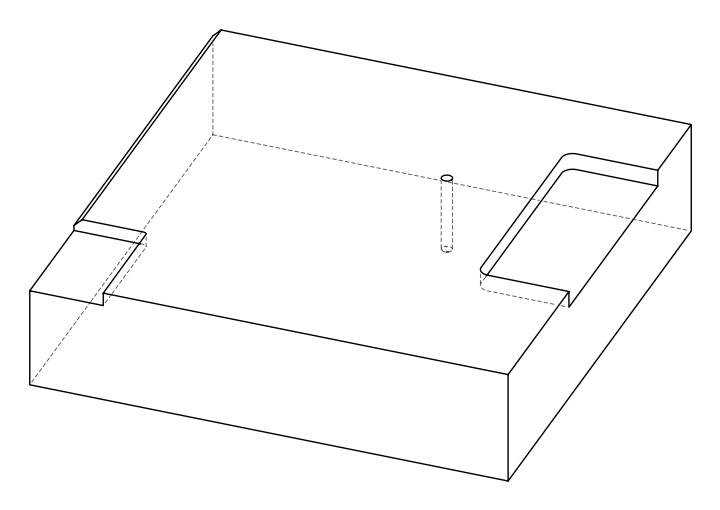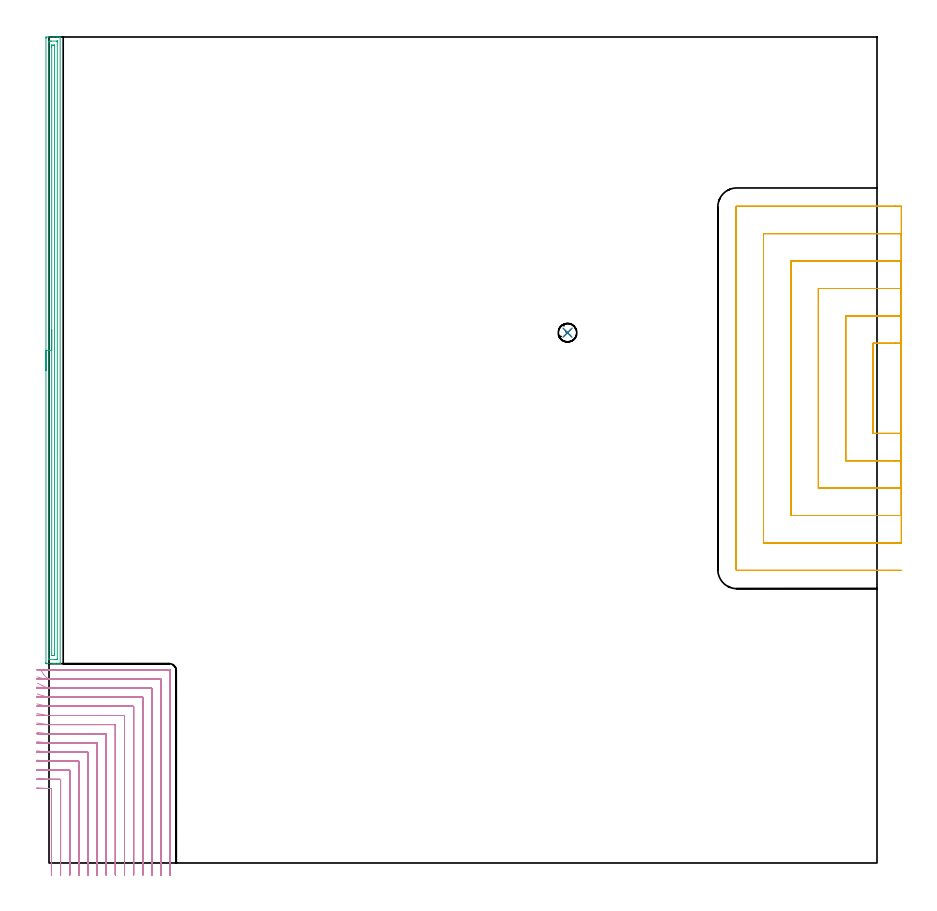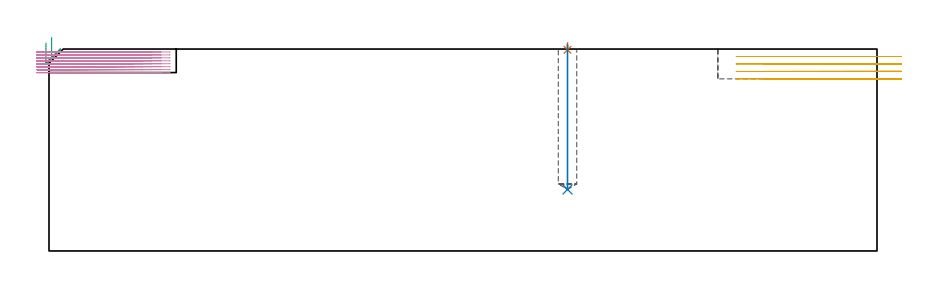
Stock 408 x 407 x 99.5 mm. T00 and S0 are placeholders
(PLAN: 5 operations, 4 tool changes, 54 min)
(1 SPOT_DRILL | STEP1POCKET | NXT0321_9005460120000 | 0.03 min | 1 mm3)
(2 DRILL_BLIND_HOLE_INTO_CENTER | STEP1POCKET | UGT0301_206 | 0.29 min | 4357 mm3)
(3 AREA_MILL | FG_CHAMFER_SURFACE | UGT0205_001 | 7.6 min | 7669 mm3)
(4 MILL_CORNER_NOTCH_RECTANGULAR | CORNER_NOTCH_RECTANGULAR | UGT0201_124 | Follow Part, ap 1.5, ae 75% | 26.86 min | 71292 mm3)
(5 MILL_SLOT | SLOT_PARTIAL_RECTANGULAR | UGT0201_100 | Follow Part, ap 4.5, ae 75% | 19.22 min | 226990 mm3)
(TOOL NXT0321_9005460120000 | NC Spot Drill, 142deg, 12mm, Carbide, Uncoated | D12 PA142 FL30 Z2)
(TOOL UGT0301_206 | Twist Drill 9.1 mm | D9.1 PA118 FL78 Z2)
(TOOL UGT0205_001 | Chamfer Mill 20 x 3 x 45 deg. | D20 FL50 Z2)
(TOOL UGT0201_124 | Carbide End Mill 6.0 | D6 FL15 Z4)
(TOOL UGT0201_100 | End Mill 18 mm | D18 FL22 Z2)
(OP 1 SPOT_DRILL)
G17 G21 G94 G90
T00 M6
G54
G17 G0 G90 X255.5 Y261.3 S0 M3
G43 Z109.5 H0
G94 G81 G98 Z99.108 F250. R102.5
G80
M5
M2
(OP 2 DRILL_BLIND_HOLE_INTO_CENTER)
G17 G21 G94 G90
T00 M6
G54
G17 G0 G90 X255.5 Y261.3 S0 M3
G43 Z109.5 H0
G94 G81 G98 Z30.3 F250. R101.5
G80
M5
M2
(OP 3 AREA_MILL)
G17 G21 G94 G90
T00 M6
G54
G17 G0 G90 X-1.5 Y242.6 S1061 M3
G43 Z109.5 H0
Z102.5
G94 G1 Y242.638 Z101.628 F250.
Y242.752 Z100.764
Y242.941 Z99.912
Y243.203 Z99.08
Y243.537 Z98.274
Y243.94 Z97.5
Y244.408 Z96.764
Y244.94 Z96.072
Y245.529 Z95.429
Y246.172 Z94.84
Y246.864 Z94.309
Y247.6 Z93.84
Y248.374 Z93.437
Y249.18 Z93.103
Y250.012 Z92.841
Y250.864 Z92.652
Y251.728 Z92.538
Y252.6 Z92.5
X-1.499 Y406.372 Z92.501
X-1.496 Y406.798 Z92.502
X-1.492 Y406.99 Z92.505
X-1.078 Y407. Z92.919
X2.44 Z96.434
X3.843 Z97.84
X4.198 Z98.193
X5.16 Z99.159
X5.498 Y406.99 Z99.489
X5.5 Y406.819 Z99.5
Y98.381
X5.497 Y98.21 Z99.489
X5.159 Y98.2 Z99.159
X4.908 Z98.908
X4.198 Z98.193
X2.964 Z96.961
X2.44 Z96.434
X1.823 Z95.818
X-1.078 Y98.201 Z92.919
X-1.302 Y98.204 Z92.695
X-1.492 Y98.21 Z92.505
X-1.496 Y98.402 Z92.502
X-1.499 Y98.828 Z92.501
X-1.5 Y252.6 Z92.5
X-0.086 Z93.914
X-0.085 Y404.469 Z93.915
X-0.084 Y404.584 Z93.916
X-0.079 Y404.965 Z93.921
X0.281 Y404.991 Z94.281
X0.681 Y404.996 Z94.681
X1.152 Y405. Z95.152
X4. Y404.999 Z98.
X4.034 Y404.998 Z98.034
X4.07 Y404.994 Z98.07
X4.079 Y404.99 Z98.079
X4.081 Y404.983 Z98.081
X4.084 Y404.953 Z98.084
X4.086 Y404.699 Z98.086
Y404.584
X4.085 Y100.731 Z98.085
X4.084 Y100.616 Z98.084
X4.079 Y100.235 Z98.079
X3.719 Y100.209 Z97.719
X3.319 Y100.204 Z97.319
X2.848 Y100.2 Z96.848
X0. Y100.201 Z94.
X-0.034 Y100.202 Z93.966
X-0.07 Y100.206 Z93.93
X-0.079 Y100.21 Z93.921
X-0.081 Y100.217 Z93.919
X-0.084 Y100.247 Z93.916
X-0.086 Y100.501 Z93.914
Y100.616
Y252.6
X1.328 Z95.328
X1.329 Y402.138 Z95.329
X1.33 Y402.796 Z95.33
X1.332 Y402.914 Z95.332
X1.335 Y402.971 Z95.335
X1.338 Y402.99 Z95.338
X1.365 Y402.995 Z95.365
X1.56 Y402.998 Z95.56
X2.24 Y403. Z96.24
X2.44 Y402.997 Z96.44
X2.639 Y402.992 Z96.639
X2.662 Y402.99 Z96.662
X2.665 Y402.977 Z96.665
X2.668 Y402.937 Z96.668
X2.671 Y402.875 Z96.671
Y103.062
X2.67 Y102.404 Z96.67
X2.668 Y102.286 Z96.668
X2.665 Y102.229 Z96.665
X2.662 Y102.21 Z96.662
X2.635 Y102.205 Z96.635
X2.44 Y102.202 Z96.44
X1.76 Y102.2 Z95.76
X1.56 Y102.203 Z95.56
X1.361 Y102.208 Z95.361
X1.338 Y102.21 Z95.338
X1.335 Y102.223 Z95.335
X1.332 Y102.263 Z95.332
X1.329 Y102.325 Z95.329
X1.328 Y252.6 Z95.328
Y253.472 Z95.367
Y254.336 Z95.48
Y255.188 Z95.669
Y256.02 Z95.932
Y256.826 Z96.265
Y257.6 Z96.668
Y258.336 Z97.137
Y259.028 Z97.668
Y259.671 Z98.257
Y260.26 Z98.901
Y260.792 Z99.593
Y261.26 Z100.328
Y261.663 Z101.102
Y261.997 Z101.908
Y262.259 Z102.74
Y262.448 Z103.592
Y262.562 Z104.457
Y262.6 Z105.328
G0 Z109.5
M5
M2
(OP 4 MILL_CORNER_NOTCH_RECTANGULAR)
G17 G21 G94 G90
T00 M6
G54
G17 G0 G90 X1.2 Y-6. S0 M3
G43 Z109.5 H0
Z98.05
G94 G1 Y-3. F250.
Y36.405 F500.
G3 X0.906 Y36.701 R0.3
G2 X-3. Y36.851 R58.5
G1 X-5.992 Y37.066 F250.
G0 Z109.5
X5.7 Y-6.
Z98.05
G1 Y-3.
Y40.904 F500.
G3 X5.404 Y41.2 R0.3
G1 X1.2
G2 X-3. Y41.364 R54.
G1 X-5.991 Y41.597 F250.
G0 Z109.5
X10.2 Y-6.
Z98.05
G1 Y-3.
Y45.404 F500.
G3 X9.904 Y45.7 R0.3
G1 X1.2
G2 X-3. Y45.879 R49.5
G1 X-5.989 Y46.133 F250.
G0 Z109.5
X14.7 Y-6.
Z98.05
G1 Y-3.
Y49.904 F500.
G3 X14.404 Y50.2 R0.3
G1 X1.2
G2 X-3. Y50.396 R45.
G1 X-5.987 Y50.676 F250.
G0 Z109.5
X19.2 Y-6.
Z98.05
G1 Y-3.
Y54.404 F500.
G3 X18.904 Y54.7 R0.3
G1 X1.2
G2 X-3. Y54.918 R40.5
G1 X-5.984 Y55.229 F250.
G0 Z109.5
X23.7 Y-6.
Z98.05
G1 Y-3.
Y58.904 F500.
G3 X23.404 Y59.2 R0.3
G1 X1.2
G2 X-3. Y59.446 R36.
G1 X-5.98 Y59.796 F250.
G0 Z109.5
X28.2 Y-6.
Z98.05
G1 Y-3.
Y63.403 F500.
G3 X27.903 Y63.7 R0.3
G1 X1.2
G2 X-3. Y63.981 R31.5
G1 X-5.973 Y64.381 F250.
G0 Z109.5
X32.7 Y-6.
Z98.05
G1 Y-3.
Y67.903 F500.
G3 X32.403 Y68.2 R0.3
G1 X1.2
G2 X-3. Y68.529 R27.
G1 X-5.963 Y68.995 F250.
G0 Z109.5
X37.2 Y-6.
Z98.05
G1 Y-3.
Y72.403 F500.
G3 X36.903 Y72.7 R0.3
G1 X1.2
G2 X-3. Y73.095 R22.5
G1 X-5.947 Y73.655 F250.
G0 Z109.5
X41.7 Y-6.
Z98.05
G1 Y-3.
Y76.903 F500.
G3 X41.403 Y77.2 R0.3
G1 X1.2
G2 X-3. Y77.697 R18.
G1 X-5.917 Y78.397 F250.
G0 Z109.5
X46.2 Y-6.
Z98.05
G1 Y-3.
Y81.403 F500.
G3 X45.903 Y81.7 R0.3
G1 X1.2
G2 X-3. Y82.37 R13.5
G1 X-5.851 Y83.303 F250.
G0 Z109.5
X50.7 Y-6.
Z98.05
G1 Y-3.
Y85.903 F500.
G3 X50.403 Y86.2 R0.3
G1 X1.2
G2 X-3. Y87.24 R9.
G1 X-5.653 Y88.64 F250.
G0 Z109.5
X55.2 Y-6.
Z98.05
G1 Y-3.
Y90.403 F500.
G3 X54.903 Y90.7 R0.3
G1 X1.2
G2 X-2.6 Y92.789 R4.5
G1 X-4.207 Y95.323 F250.
G0 Z109.5
X59.7 Y-6.
Z98.05
G1 Y-3.
Y94.903 F500.
G3 X59.403 Y95.2 R0.3
G1 X1.2
X-1.8 F250.
G0 Z109.5
X1.2 Y-6.
Z96.6
G1 Y-3.
Y36.404 F500.
G3 X0.904 Y36.7 R0.3
G1 X-1.77
G2 X-3. Y36.713 R58.5
G1 X-5.999 Y36.776 F250.
G0 Z109.5
X5.7 Y-6.
Z96.6
G1 Y-3.
Y40.904 F500.
G3 X5.404 Y41.2 R0.3
G1 X-1.77
G2 X-3. Y41.214 R54.
G1 X-5.999 Y41.282 F250.
G0 Z109.5
X10.2 Y-6.
Z96.6
G1 Y-3.
Y45.404 F500.
G3 X9.904 Y45.7 R0.3
G1 X-1.77
G2 X-3. Y45.715 R49.5
G1 X-5.999 Y45.79 F250.
G0 Z109.5
X14.7 Y-6.
Z96.6
G1 Y-3.
Y49.904 F500.
G3 X14.404 Y50.2 R0.3
G1 X-1.77
G2 X-3. Y50.217 R45.
G1 X-5.999 Y50.299 F250.
G0 Z109.5
X19.2 Y-6.
Z96.6
G1 Y-3.
Y54.404 F500.
G3 X18.904 Y54.7 R0.3
G1 X-1.77
G2 X-3. Y54.719 R40.5
G1 X-5.999 Y54.81 F250.
G0 Z109.5
X23.7 Y-6.
Z96.6
G1 Y-3.
Y58.904 F500.
G3 X23.404 Y59.2 R0.3
G1 X-1.77
G2 X-3. Y59.221 R36.
G1 X-5.998 Y59.324 F250.
G0 Z109.5
X28.2 Y-6.
Z96.6
G1 Y-3.
Y63.403 F500.
G3 X27.903 Y63.7 R0.3
G1 X-1.77
G2 X-3. Y63.724 R31.5
G1 X-5.998 Y63.841 F250.
G0 Z109.5
X32.7 Y-6.
Z96.6
G1 Y-3.
Y67.903 F500.
G3 X32.403 Y68.2 R0.3
G1 X-1.77
G2 X-3. Y68.228 R27.
G1 X-5.997 Y68.365 F250.
G0 Z109.5
X37.2 Y-6.
Z96.6
G1 Y-3.
Y72.403 F500.
G3 X36.903 Y72.7 R0.3
G1 X-1.77
G2 X-3. Y72.734 R22.5
G1 X-5.996 Y72.898 F250.
G0 Z109.5
X41.7 Y-6.
Z96.6
G1 Y-3.
Y76.903 F500.
G3 X41.403 Y77.2 R0.3
G1 X-1.77
G2 X-3. Y77.242 R18.
G1 X-5.993 Y77.447 F250.
G0 Z109.5
X46.2 Y-6.
Z96.6
G1 Y-3.
Y81.403 F500.
G3 X45.903 Y81.7 R0.3
G1 X-1.77
G2 X-3. Y81.756 R13.5
G1 X-5.988 Y82.03 F250.
G0 Z109.5
X50.7 Y-6.
Z96.6
G1 Y-3.
Y85.903 F500.
G3 X50.403 Y86.2 R0.3
G1 X-1.77
G2 X-3. Y86.284 R9.
G1 X-5.972 Y86.695 F250.
G0 Z109.5
X55.2 Y-6.
Z96.6
G1 Y-3.
Y90.403 F500.
G3 X54.903 Y90.7 R0.3
G1 X-1.77
G2 X-3. Y90.871 R4.5
G1 X-5.886 Y91.692 F250.
G0 Z109.5
X59.7 Y-6.
Z96.6
G1 Y-3.
Y94.903 F500.
G3 X59.403 Y95.2 R0.3
G1 X-1.77
X-4.77 F250.
G0 Z109.5
X1.2 Y-6.
Z95.15
G1 Y-3.
Y36.404 F500.
G3 X0.904 Y36.7 R0.3
G1 X-2.857
X-3.
X-6. Y36.707 F250.
G0 Z109.5
X5.7 Y-6.
Z95.15
G1 Y-3.
Y40.904 F500.
G3 X5.404 Y41.2 R0.3
G1 X-2.857
X-3.
X-6. Y41.208 F250.
G0 Z109.5
X10.2 Y-6.
Z95.15
G1 Y-3.
Y45.404 F500.
G3 X9.904 Y45.7 R0.3
G1 X-2.857
X-3.
X-6. Y45.709 F250.
G0 Z109.5
X14.7 Y-6.
Z95.15
G1 Y-3.
Y49.904 F500.
G3 X14.404 Y50.2 R0.3
G1 X-2.857
X-3.
X-6. Y50.21 F250.
G0 Z109.5
X19.2 Y-6.
Z95.15
G1 Y-3.
Y54.404 F500.
G3 X18.904 Y54.7 R0.3
G1 X-2.857
X-3.
X-6. Y54.711 F250.
G0 Z109.5
X23.7 Y-6.
Z95.15
G1 Y-3.
Y58.904 F500.
G3 X23.404 Y59.2 R0.3
G1 X-2.857
X-3.
X-6. Y59.212 F250.
G0 Z109.5
X28.2 Y-6.
Z95.15
G1 Y-3.
Y63.403 F500.
G3 X27.903 Y63.7 R0.3
G1 X-2.857
X-3.
X-6. Y63.714 F250.
G0 Z109.5
X32.7 Y-6.
Z95.15
G1 Y-3.
Y67.903 F500.
G3 X32.403 Y68.2 R0.3
G1 X-2.857
X-3.
X-6. Y68.216 F250.
G0 Z109.5
X37.2 Y-6.
Z95.15
G1 Y-3.
Y72.403 F500.
G3 X36.903 Y72.7 R0.3
G1 X-2.857
X-3.
X-6. Y72.719 F250.
G0 Z109.5
X41.7 Y-6.
Z95.15
G1 Y-3.
Y76.903 F500.
G3 X41.403 Y77.2 R0.3
G1 X-2.857
X-3. Y77.201
X-6. Y77.224 F250.
G0 Z109.5
X46.2 Y-6.
Z95.15
G1 Y-3.
Y81.403 F500.
G3 X45.903 Y81.7 R0.3
G1 X-2.857
X-3. Y81.701
X-6. Y81.732 F250.
G0 Z109.5
X50.7 Y-6.
Z95.15
G1 Y-3.
Y85.903 F500.
G3 X50.403 Y86.2 R0.3
G1 X-2.857
X-3. Y86.201
X-6. Y86.249 F250.
G0 Z109.5
X55.2 Y-6.
Z95.15
G1 Y-3.
Y90.403 F500.
G3 X54.903 Y90.7 R0.3
G1 X-2.857
X-3. Y90.702
X-5.998 Y90.797 F250.
G0 Z109.5
X59.7 Y-6.
Z95.15
G1 Y-3.
Y94.903 F500.
G3 X59.403 Y95.2 R0.3
G1 X-2.857
X-5.857 F250.
G0 Z109.5
X1.2 Y-6.
Z93.7
G1 Y-3.
Y36.404 F500.
G3 X0.904 Y36.7 R0.3
G1 X-3.
X-6. F250.
G0 Z109.5
X5.7 Y-6.
Z93.7
G1 Y-3.
Y40.904 F500.
G3 X5.404 Y41.2 R0.3
G1 X-3.
X-6. F250.
G0 Z109.5
X10.2 Y-6.
Z93.7
G1 Y-3.
Y45.404 F500.
G3 X9.904 Y45.7 R0.3
G1 X-3.
X-6. F250.
G0 Z109.5
X14.7 Y-6.
Z93.7
G1 Y-3.
Y49.904 F500.
G3 X14.404 Y50.2 R0.3
G1 X-3.
X-6. F250.
G0 Z109.5
X19.2 Y-6.
Z93.7
G1 Y-3.
Y54.404 F500.
G3 X18.904 Y54.7 R0.3
G1 X-3.
X-6. F250.
G0 Z109.5
X23.7 Y-6.
Z93.7
G1 Y-3.
Y58.904 F500.
G3 X23.404 Y59.2 R0.3
G1 X-3.
X-6. F250.
G0 Z109.5
X28.2 Y-6.
Z93.7
G1 Y-3.
Y63.403 F500.
G3 X27.903 Y63.7 R0.3
G1 X-3.
X-6. F250.
G0 Z109.5
X32.7 Y-6.
Z93.7
G1 Y-3.
Y67.903 F500.
G3 X32.403 Y68.2 R0.3
G1 X-3.
X-6. F250.
G0 Z109.5
X37.2 Y-6.
Z93.7
G1 Y-3.
Y72.403 F500.
G3 X36.903 Y72.7 R0.3
G1 X-3.
X-6. F250.
G0 Z109.5
X41.7 Y-6.
Z93.7
G1 Y-3.
Y76.903 F500.
G3 X41.403 Y77.2 R0.3
G1 X-3.
X-6. F250.
G0 Z109.5
X46.2 Y-6.
Z93.7
G1 Y-3.
Y81.403 F500.
G3 X45.903 Y81.7 R0.3
G1 X-3.
X-6. F250.
G0 Z109.5
X50.7 Y-6.
Z93.7
G1 Y-3.
Y85.903 F500.
G3 X50.403 Y86.2 R0.3
G1 X-3.
X-6. F250.
G0 Z109.5
X55.2 Y-6.
Z93.7
G1 Y-3.
Y90.403 F500.
G3 X54.903 Y90.7 R0.3
G1 X-3.
X-6. F250.
G0 Z109.5
X59.7 Y-6.
Z93.7
G1 Y-3.
Y94.903 F500.
G3 X59.403 Y95.2 R0.3
G1 X-3.
X-6. F250.
G0 Z109.5
X1.2 Y-6.
Z92.25
G1 Y-3.
Y36.404 F500.
G3 X0.904 Y36.7 R0.3
G1 X-3.
X-6. F250.
G0 Z109.5
X5.7 Y-6.
Z92.25
G1 Y-3.
Y40.904 F500.
G3 X5.404 Y41.2 R0.3
G1 X-3.
X-6. F250.
G0 Z109.5
X10.2 Y-6.
Z92.25
G1 Y-3.
Y45.404 F500.
G3 X9.904 Y45.7 R0.3
G1 X-3.
X-6. F250.
G0 Z109.5
X14.7 Y-6.
Z92.25
G1 Y-3.
Y49.904 F500.
G3 X14.404 Y50.2 R0.3
G1 X-3.
X-6. F250.
G0 Z109.5
X19.2 Y-6.
Z92.25
G1 Y-3.
Y54.404 F500.
G3 X18.904 Y54.7 R0.3
G1 X-3.
X-6. F250.
G0 Z109.5
X23.7 Y-6.
Z92.25
G1 Y-3.
Y58.904 F500.
G3 X23.404 Y59.2 R0.3
G1 X-3.
X-6. F250.
G0 Z109.5
X28.2 Y-6.
Z92.25
G1 Y-3.
Y63.403 F500.
G3 X27.903 Y63.7 R0.3
G1 X-3.
X-6. F250.
G0 Z109.5
X32.7 Y-6.
Z92.25
G1 Y-3.
Y67.903 F500.
G3 X32.403 Y68.2 R0.3
G1 X-3.
X-6. F250.
G0 Z109.5
X37.2 Y-6.
Z92.25
G1 Y-3.
Y72.403 F500.
G3 X36.903 Y72.7 R0.3
G1 X-3.
X-6. F250.
G0 Z109.5
X41.7 Y-6.
Z92.25
G1 Y-3.
Y76.903 F500.
G3 X41.403 Y77.2 R0.3
G1 X-3.
X-6. F250.
G0 Z109.5
X46.2 Y-6.
Z92.25
G1 Y-3.
Y81.403 F500.
G3 X45.903 Y81.7 R0.3
G1 X-3.
X-6. F250.
G0 Z109.5
X50.7 Y-6.
Z92.25
G1 Y-3.
Y85.903 F500.
G3 X50.403 Y86.2 R0.3
G1 X-3.
X-6. F250.
G0 Z109.5
X55.2 Y-6.
Z92.25
G1 Y-3.
Y90.403 F500.
G3 X54.903 Y90.7 R0.3
G1 X-3.
X-6. F250.
G0 Z109.5
X59.7 Y-6.
Z92.25
G1 Y-3.
Y94.903 F500.
G3 X59.403 Y95.2 R0.3
G1 X-3.
X-6. F250.
G0 Z109.5
X1.2 Y-6.
Z90.8
G1 Y-3.
Y36.404 F500.
G3 X0.904 Y36.7 R0.3
G1 X-3.
X-6. F250.
G0 Z109.5
X5.7 Y-6.
Z90.8
G1 Y-3.
Y40.904 F500.
G3 X5.404 Y41.2 R0.3
G1 X-3.
X-6. F250.
G0 Z109.5
X10.2 Y-6.
Z90.8
G1 Y-3.
Y45.404 F500.
G3 X9.904 Y45.7 R0.3
G1 X-3.
X-6. F250.
G0 Z109.5
X14.7 Y-6.
Z90.8
G1 Y-3.
Y49.904 F500.
G3 X14.404 Y50.2 R0.3
G1 X-3.
X-6. F250.
G0 Z109.5
X19.2 Y-6.
Z90.8
G1 Y-3.
Y54.404 F500.
G3 X18.904 Y54.7 R0.3
G1 X-3.
X-6. F250.
G0 Z109.5
X23.7 Y-6.
Z90.8
G1 Y-3.
Y58.904 F500.
G3 X23.404 Y59.2 R0.3
G1 X-3.
X-6. F250.
G0 Z109.5
X28.2 Y-6.
Z90.8
G1 Y-3.
Y63.403 F500.
G3 X27.903 Y63.7 R0.3
G1 X-3.
X-6. F250.
G0 Z109.5
X32.7 Y-6.
Z90.8
G1 Y-3.
Y67.903 F500.
G3 X32.403 Y68.2 R0.3
G1 X-3.
X-6. F250.
G0 Z109.5
X37.2 Y-6.
Z90.8
G1 Y-3.
Y72.403 F500.
G3 X36.903 Y72.7 R0.3
G1 X-3.
X-6. F250.
G0 Z109.5
X41.7 Y-6.
Z90.8
G1 Y-3.
Y76.903 F500.
G3 X41.403 Y77.2 R0.3
G1 X-3.
X-6. F250.
G0 Z109.5
X46.2 Y-6.
Z90.8
G1 Y-3.
Y81.403 F500.
G3 X45.903 Y81.7 R0.3
G1 X-3.
X-6. F250.
G0 Z109.5
X50.7 Y-6.
Z90.8
G1 Y-3.
Y85.903 F500.
G3 X50.403 Y86.2 R0.3
G1 X-3.
X-6. F250.
G0 Z109.5
X55.2 Y-6.
Z90.8
G1 Y-3.
Y90.403 F500.
G3 X54.903 Y90.7 R0.3
G1 X-3.
X-6. F250.
G0 Z109.5
X59.7 Y-6.
Z90.8
G1 Y-3.
Y94.903 F500.
G3 X59.403 Y95.2 R0.3
G1 X-3.
X-6. F250.
G0 Z109.5
X1.2 Y-6.
Z89.35
G1 Y-3.
Y36.404 F500.
G3 X0.904 Y36.7 R0.3
G1 X-3.
X-6. F250.
G0 Z109.5
X5.7 Y-6.
Z89.35
G1 Y-3.
Y40.904 F500.
G3 X5.404 Y41.2 R0.3
G1 X-3.
X-6. F250.
G0 Z109.5
X10.2 Y-6.
Z89.35
G1 Y-3.
Y45.404 F500.
G3 X9.904 Y45.7 R0.3
G1 X-3.
X-6. F250.
G0 Z109.5
X14.7 Y-6.
Z89.35
G1 Y-3.
Y49.904 F500.
G3 X14.404 Y50.2 R0.3
G1 X-3.
X-6. F250.
G0 Z109.5
X19.2 Y-6.
Z89.35
G1 Y-3.
Y54.404 F500.
G3 X18.904 Y54.7 R0.3
G1 X-3.
X-6. F250.
G0 Z109.5
X23.7 Y-6.
Z89.35
G1 Y-3.
Y58.904 F500.
G3 X23.404 Y59.2 R0.3
G1 X-3.
X-6. F250.
G0 Z109.5
X28.2 Y-6.
Z89.35
G1 Y-3.
Y63.403 F500.
G3 X27.903 Y63.7 R0.3
G1 X-3.
X-6. F250.
G0 Z109.5
X32.7 Y-6.
Z89.35
G1 Y-3.
Y67.903 F500.
G3 X32.403 Y68.2 R0.3
G1 X-3.
X-6. F250.
G0 Z109.5
X37.2 Y-6.
Z89.35
G1 Y-3.
Y72.403 F500.
G3 X36.903 Y72.7 R0.3
G1 X-3.
X-6. F250.
G0 Z109.5
X41.7 Y-6.
Z89.35
G1 Y-3.
Y76.903 F500.
G3 X41.403 Y77.2 R0.3
G1 X-3.
X-6. F250.
G0 Z109.5
X46.2 Y-6.
Z89.35
G1 Y-3.
Y81.403 F500.
G3 X45.903 Y81.7 R0.3
G1 X-3.
X-6. F250.
G0 Z109.5
X50.7 Y-6.
Z89.35
G1 Y-3.
Y85.903 F500.
G3 X50.403 Y86.2 R0.3
G1 X-3.
X-6. F250.
G0 Z109.5
X55.2 Y-6.
Z89.35
G1 Y-3.
Y90.403 F500.
G3 X54.903 Y90.7 R0.3
G1 X-3.
X-6. F250.
G0 Z109.5
X59.7 Y-6.
Z89.35
G1 Y-3.
Y94.903 F500.
G3 X59.403 Y95.2 R0.3
G1 X-3.
X-6. F250.
G0 Z109.5
X1.2 Y-6.
Z87.9
G1 Y-3.
Y36.404 F500.
G3 X0.904 Y36.7 R0.3
G1 X-3.
X-6. F250.
G0 Z109.5
X5.7 Y-6.
Z87.9
G1 Y-3.
Y40.904 F500.
G3 X5.404 Y41.2 R0.3
G1 X-3.
X-6. F250.
G0 Z109.5
X10.2 Y-6.
Z87.9
G1 Y-3.
Y45.404 F500.
G3 X9.904 Y45.7 R0.3
G1 X-3.
X-6. F250.
G0 Z109.5
X14.7 Y-6.
Z87.9
G1 Y-3.
Y49.904 F500.
G3 X14.404 Y50.2 R0.3
G1 X-3.
X-6. F250.
G0 Z109.5
X19.2 Y-6.
Z87.9
G1 Y-3.
Y54.404 F500.
G3 X18.904 Y54.7 R0.3
G1 X-3.
X-6. F250.
G0 Z109.5
X23.7 Y-6.
Z87.9
G1 Y-3.
Y58.904 F500.
G3 X23.404 Y59.2 R0.3
G1 X-3.
X-6. F250.
G0 Z109.5
X28.2 Y-6.
Z87.9
G1 Y-3.
Y63.403 F500.
G3 X27.903 Y63.7 R0.3
G1 X-3.
X-6. F250.
G0 Z109.5
X32.7 Y-6.
Z87.9
G1 Y-3.
Y67.903 F500.
G3 X32.403 Y68.2 R0.3
G1 X-3.
X-6. F250.
G0 Z109.5
X37.2 Y-6.
Z87.9
G1 Y-3.
Y72.403 F500.
G3 X36.903 Y72.7 R0.3
G1 X-3.
X-6. F250.
G0 Z109.5
X41.7 Y-6.
Z87.9
G1 Y-3.
Y76.903 F500.
G3 X41.403 Y77.2 R0.3
G1 X-3.
X-6. F250.
G0 Z109.5
X46.2 Y-6.
Z87.9
G1 Y-3.
Y81.403 F500.
G3 X45.903 Y81.7 R0.3
G1 X-3.
X-6. F250.
G0 Z109.5
X50.7 Y-6.
Z87.9
G1 Y-3.
Y85.903 F500.
G3 X50.403 Y86.2 R0.3
G1 X-3.
X-6. F250.
G0 Z109.5
X55.2 Y-6.
Z87.9
G1 Y-3.
Y90.403 F500.
G3 X54.903 Y90.7 R0.3
G1 X-3.
X-6. F250.
G0 Z109.5
X59.7 Y-6.
Z87.9
G1 Y-3.
Y94.903 F500.
G3 X59.403 Y95.2 R0.3
G1 X-3.
X-6. F250.
G0 Z109.5
M5
M2
(OP 5 MILL_SLOT)
G17 G21 G94 G90
T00 M6
G54
G17 G0 G90 X420. Y256.1 S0 M3
G43 Z109.5 H0
Z95.825
G94 G1 X417. F250.
X406.1 F500.
Y211.7
X417.
X420. F250.
Y269.6
X417.
X392.6 F500.
Y198.2
X417.
X420. F250.
Y283.1
X417.
X379.1 F500.
Y184.7
X417.
X420. F250.
Y296.6
X417.
X365.6 F500.
Y171.2
X417.
X420. F250.
Y310.1
X417.
X352.1 F500.
Y157.7
X417.
X420. F250.
Y323.6
X417.
X338.9 F500.
G3 X338.6 Y323.3 R0.3
G1 Y144.5
G3 X338.9 Y144.2 R0.3
G1 X417.
X420. F250.
G0 Y256.1 Z92.15
G1 X417.
X406.1 F500.
Y211.7
X417.
X420. F250.
Y269.6
X417.
X392.6 F500.
Y198.2
X417.
X420. F250.
Y283.1
X417.
X379.1 F500.
Y184.7
X417.
X420. F250.
Y296.6
X417.
X365.6 F500.
Y171.2
X417.
X420. F250.
Y310.1
X417.
X352.1 F500.
Y157.7
X417.
X420. F250.
Y323.6
X417.
X338.9 F500.
G3 X338.6 Y323.3 R0.3
G1 Y144.5
G3 X338.9 Y144.2 R0.3
G1 X417.
X420. F250.
G0 Y256.1 Z88.475
G1 X417.
X406.1 F500.
Y211.7
X417.
X420. F250.
Y269.6
X417.
X392.6 F500.
Y198.2
X417.
X420. F250.
Y283.1
X417.
X379.1 F500.
Y184.7
X417.
X420. F250.
Y296.6
X417.
X365.6 F500.
Y171.2
X417.
X420. F250.
Y310.1
X417.
X352.1 F500.
Y157.7
X417.
X420. F250.
Y323.6
X417.
X338.9 F500.
G3 X338.6 Y323.3 R0.3
G1 Y144.5
G3 X338.9 Y144.2 R0.3
G1 X417.
X420. F250.
G0 Y256.1 Z84.8
G1 X417.
X406.1 F500.
Y211.7
X417.
X420. F250.
Y269.6
X417.
X392.6 F500.
Y198.2
X417.
X420. F250.
Y283.1
X417.
X379.1 F500.
Y184.7
X417.
X420. F250.
Y296.6
X417.
X365.6 F500.
Y171.2
X417.
X420. F250.
Y310.1
X417.
X352.1 F500.
Y157.7
X417.
X420. F250.
Y323.6
X417.
X338.9 F500.
G3 X338.6 Y323.3 R0.3
G1 Y144.5
G3 X338.9 Y144.2 R0.3
G1 X417.
X420. F250.
G0 Z109.5
M5
M2
